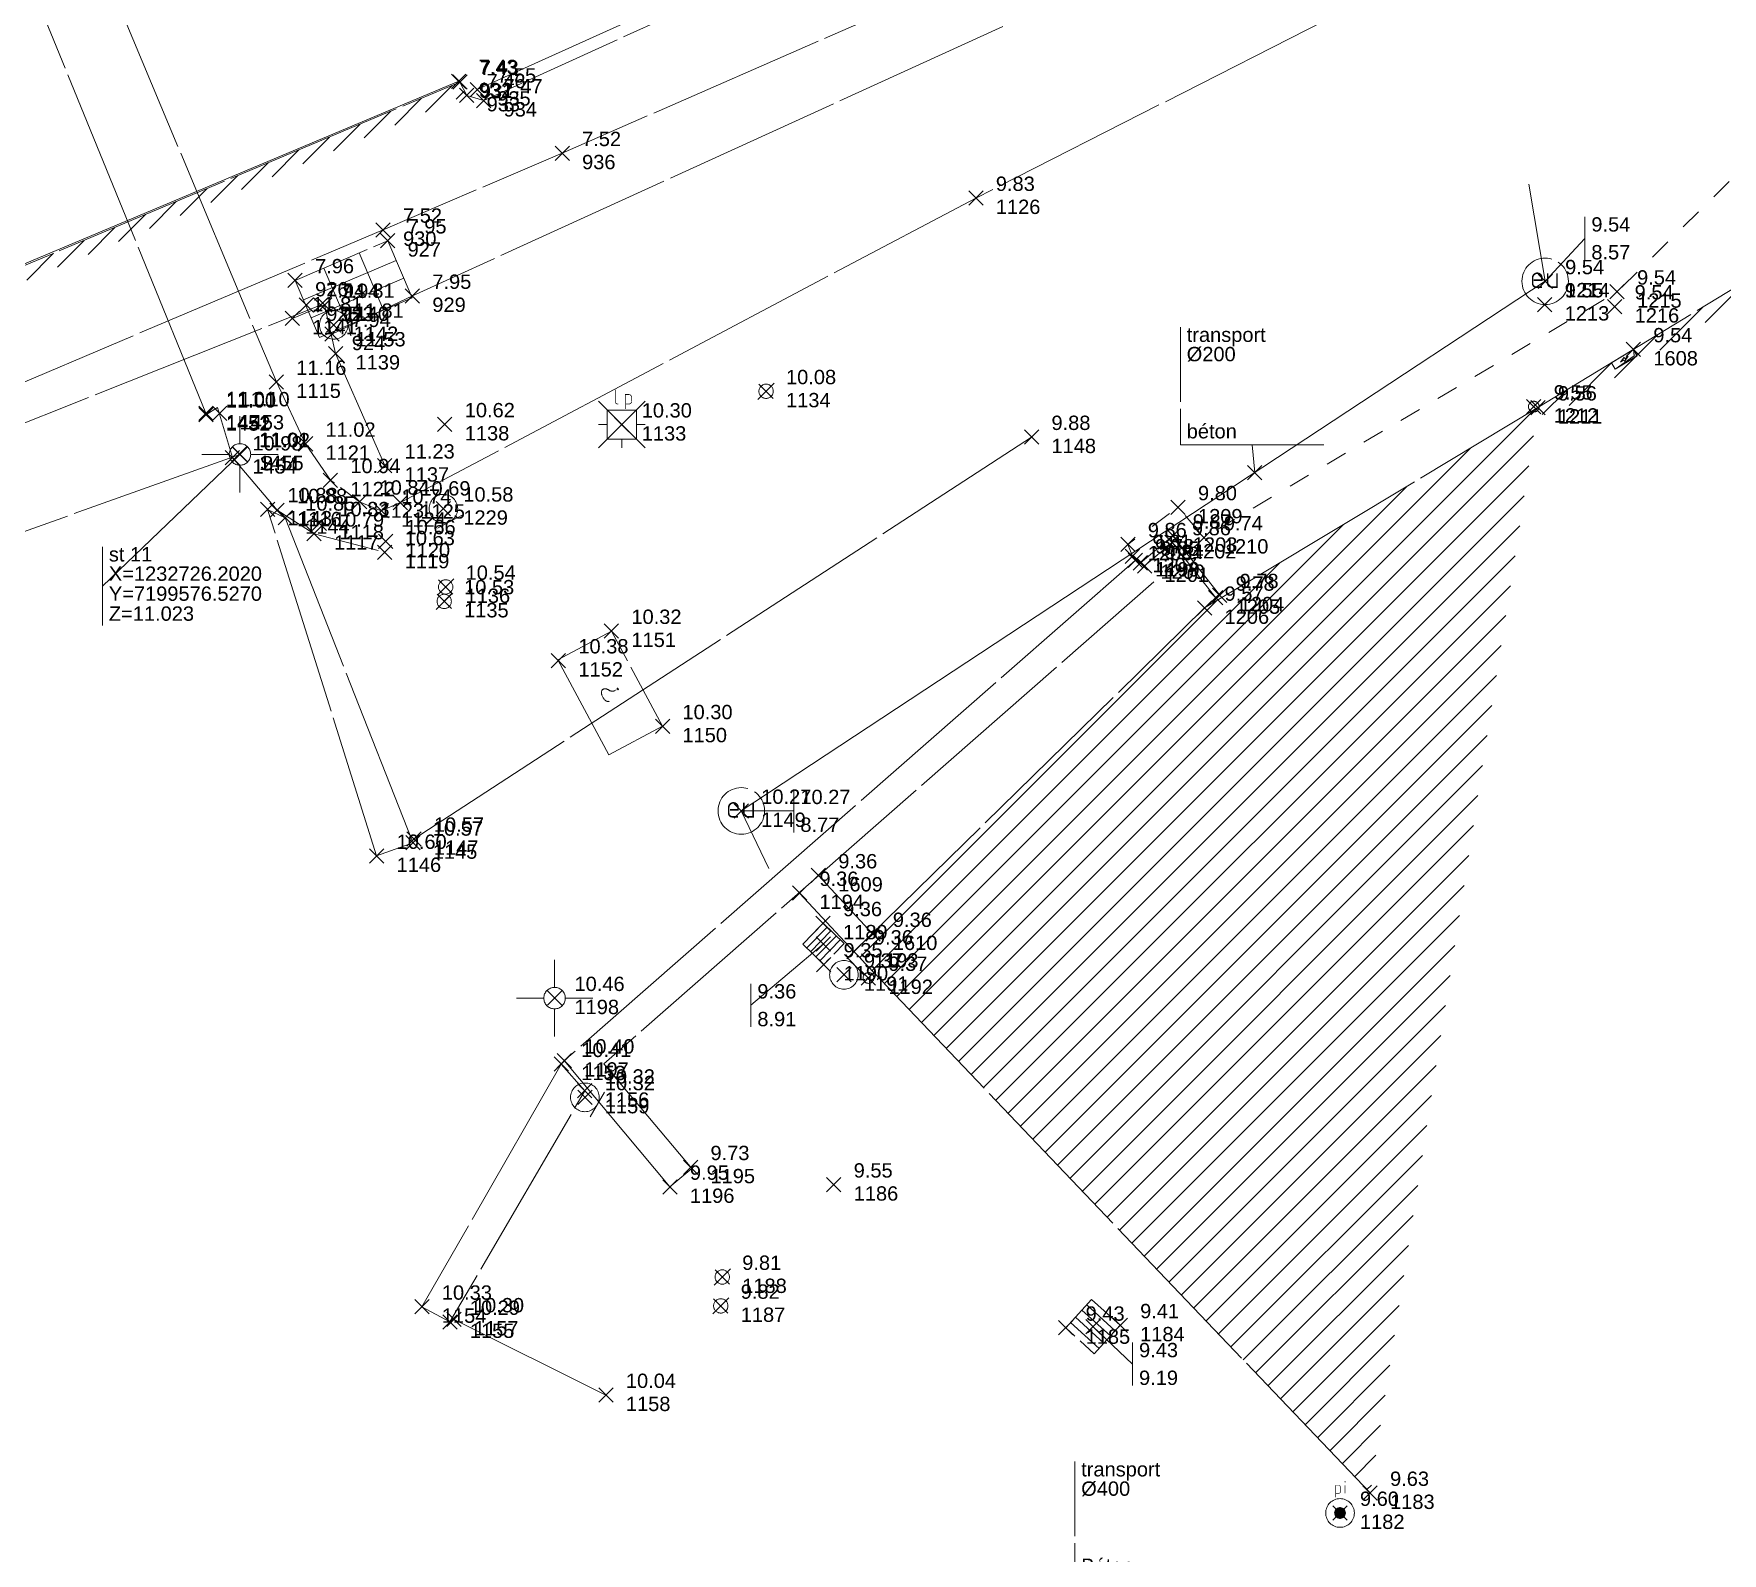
# Model space of a CAD drawing. Header units: metres. Extents: x 1232176 to 1232775, y 7198915 to 7199601.
# Drawn here: x 1232723.33 to 1232746.88, y 7199561.2 to 7199582.4 of the extents above; entities that cross this region are included whole.
import ezdxf
from ezdxf.enums import TextEntityAlignment as Align

# ---------------------------------------------------------------- set-up
doc = ezdxf.new("R2010")
doc.units = ezdxf.units.M
doc.header["$PDMODE"] = 3
doc.header["$PDSIZE"] = 0.1
for name, pattern in [('LL_0822', [2.5, 2.5, 0]), ('LL_0826', [2.5, 2.5, 0]), ('LL_0829', [0.6, 0.3, -0.3]), ('ML_2577', [2.5, 2.5, 0]), ('RL_1105', [2.5, 2.5, 0]), ('SL_1144', [2.5, 2.5, 0]), ('SL_1146', [2.5, 2.5, 0]), ('Socle_Continu', [2.5, 2.5, 0]), ('YL_2901', [2.5, 2.5, 0])]:
    doc.linetypes.add(name, pattern=pattern)
for name, color, linetype, lineweight in [('BATIH_SCS', 201, 'Socle_Continu', 13), ('CLOTH_SCS', 212, 'Socle_Continu', 13), ('CLOTU_SCS', 212, 'Socle_Continu', 13), ('EAUPO_SCS', 140, 'Socle_Continu', 13), ('ECPUB_SCS', 30, 'Socle_Continu', 13), ('ELECT_SCS', 1, 'Socle_Continu', 13), ('INDET_SCS', 7, 'Socle_Continu', 13), ('MARQU_PSS', 7, 'Socle_Continu', 13), ('MOBUR_SCS', 251, 'Socle_Continu', 13), ('SIGNV_SCS', 20, 'Socle_Continu', 13), ('SIGTA_SCI', 7, 'Socle_Continu', 13), ('SIGTM_PSI', 1, 'Socle_Continu', 13), ('SIGTM_SCI', 1, 'Socle_Continu', 13), ('SIGTO_PSI', 255, 'Socle_Continu', 13), ('SIGTO_SCI', 255, 'Socle_Continu', 13), ('VOIRI_SCS', 7, 'Socle_Continu', 13)]:
    doc.layers.add(name, color=color, linetype=linetype, lineweight=lineweight)
for name, color, linetype, lineweight, true_color in [('BATIM_SCS', 7, 'Socle_Continu', 13, 0xdf7fff), ('EAUPL_PSI', 5, 'Socle_Continu', 13, 0x0000ff), ('EAUPL_PSS', 5, 'Socle_Continu', 13, 0x0000ff), ('EAUPL_SCI', 5, 'Socle_Continu', 13, 0x0000ff), ('EAUPL_SCS', 5, 'Socle_Continu', 13, 0x0000ff), ('EAUUS_PSI', 7, 'Socle_Continu', 13, 0x7f3f00), ('EAUUS_SCI', 7, 'Socle_Continu', 13, 0x7f3f00), ('EAUUS_SCS', 7, 'Socle_Continu', 13, 0x7f3f00), ('EAUUS_SCT', 7, 'Socle_Continu', 13, 0x7f3f00), ('SIGTR_PSS', 7, 'Socle_Continu', 13, 0x9966cc), ('SIGTS_PSS', 7, 'Socle_Continu', 13, 0x9966cc)]:
    doc.layers.add(name, color=color, linetype=linetype, lineweight=lineweight, true_color=true_color)
doc.styles.add('Reseaux', font='arial.ttf')
doc.styles.get("Standard").update_dxf_attribs({"font": 'arial.ttf'})
doc.styles.add('Style_1', font='WINGDNG2.TTF')
doc.linetypes.add('CL_0181', pattern='A,3,-0.15,0.4,-0.381,["eu",Standard,S=0.254,R=0,X=-0.2,Y=-0.1],-0.381,0.4,-0.15', length=4.862)
doc.linetypes.add('NL_0902', pattern='A,0,["U",Style_1,S=0.127,R=0,X=-0.105,Y=-0.085],1', length=1)
pattern_1 = [(45, (0, 0), (-0.1237436867076, 0.1237436867076), [])]

# ---------------------------------------------------------------- blocks, each defined once
blk = doc.blocks.new('YP_1521')
at = {"layer": 'SIGTO_SCI', "color": 7, "linetype": 'Socle_Continu'}
blk.add_point((0, 0), dxfattribs=at)
at = {"layer": 'SIGTA_SCI', "linetype": 'Socle_Continu'}
blk.add_attdef('ALT', (0.278, 0.099), '', height=0.2, dxfattribs=at)
at = {"layer": 'SIGTA_SCI', "linetype": 'Socle_Continu', "flags": 9}
blk.add_attdef('CALQUE_ALT', (1.69, -1.18), '', height=0.2, dxfattribs=at)
at = {"layer": 'SIGTM_SCI', "linetype": 'Socle_Continu'}
blk.add_attdef('MAT', (0.278, -0.223), '', height=0.2, dxfattribs=at)
at = {"layer": 'SIGTM_SCI', "linetype": 'Socle_Continu', "flags": 9}
blk.add_attdef('CALQUE_MAT', (1.69, -1.501), '', height=0.2, dxfattribs=at)
at = {"layer": 'SIGTO_SCI', "linetype": 'Socle_Continu', "flags": 9}
for tag, p in [('ID', (1.69, 0.105)), ('NATURE', (1.69, -0.216)), ('FAMILLE', (1.69, -0.538)), ('CALQUE', (1.69, -0.859)), ('PCRS', (1.69, -1.823))]:
    blk.add_attdef(tag, p, '', height=0.2, dxfattribs=at)
blk = doc.blocks.new('*U55')
at = {"layer": 'SIGTO_PSI', "linetype": 'Socle_Continu'}
blk.add_line((-1.917, -1.838), (0, 0), dxfattribs=at)
at = {"layer": 'SIGTO_PSI', "linetype": 'Socle_Continu', "flags": 128}
blk.add_lwpolyline([(-1.917, -2.388), (-1.917, -1.288)], dxfattribs=at)
at = {"layer": 'SIGTO_PSI', "color": 7, "linetype": 'Socle_Continu'}
blk.add_point((0, 0), dxfattribs=at)
at = {"layer": 'SIGTM_PSI', "linetype": 'Socle_Continu', "flags": 9}
blk.add_attdef('CALQUE_MAT', (1.598, -0.695), '', height=0.2, dxfattribs=at)
at = {"layer": 'SIGTM_PSI', "color": 1, "linetype": 'Socle_Continu'}
blk.add_attdef('MAT', (-1.829, -1.493), '', height=0.2, dxfattribs=at)
at = {"layer": 'SIGTO_PSI', "linetype": 'Socle_Continu', "flags": 9}
for tag, p in [('ID', (1.598, 0.59)), ('NATURE', (1.598, 0.269)), ('FAMILLE', (1.598, -0.052)), ('CALQUE', (1.598, -0.374)), ('PCRS', (1.598, -1.016))]:
    blk.add_attdef(tag, p, '', height=0.2, dxfattribs=at)
at = {"layer": 'SIGTO_PSI', "linetype": 'Socle_Continu'}
for tag, p in [('X=', (-1.829, -1.763)), ('Y=', (-1.829, -2.042)), ('Z=', (-1.829, -2.32))]:
    blk.add_attdef(tag, p, '', height=0.2, dxfattribs=at)
blk = doc.blocks.new('GP_0481')
at = {"layer": 'ECPUB_SCS', "linetype": 'Socle_Continu'}
for p, q in [((-0.325, 0.325), (0, 0)), ((0, 0), (0.325, 0.325)), ((0, 0), (-0.325, -0.325)), ((-0.203, 0), (-0.325, 0)), ((0.203, 0.203), (-0.203, 0.203)), ((-0.203, 0.203), (-0.203, -0.203)), ((0.325, -0.325), (0, 0)), ((0.203, 0.203), (0.203, -0.203)), ((0.203, 0), (0.325, 0)), ((-0.203, -0.203), (0.203, -0.203)), ((0, -0.203), (0, -0.325))]:
    blk.add_line(p, q, dxfattribs=at)
at = {"layer": 'ECPUB_SCS', "linetype": 'Socle_Continu', "const_width": 0.01, "flags": 128}
for points in [[(-0.092, 0.487), (-0.092, 0.321, 0.378783), (-0.059, 0.287), (-0.048, 0.287)], [(0.048, 0.22), (0.048, 0.42), (0.098, 0.42, -0.410802), (0.137, 0.381), (0.137, 0.323, -0.396178), (0.098, 0.287), (0.059, 0.287)]]:
    blk.add_lwpolyline(points, format="xyb", dxfattribs=at)
at = {"layer": 'ECPUB_SCS', "linetype": 'Socle_Continu', "flags": 9}
for tag, p in [('ID', (0.722, 0.587)), ('NATURE', (0.722, 0.266)), ('FAMILLE', (0.722, -0.055)), ('CALQUE', (0.722, -0.377)), ('PCRS', (0.722, -0.698))]:
    blk.add_attdef(tag, p, '', height=0.2, dxfattribs=at)
blk = doc.blocks.new('AP_0001')
at = {"layer": 'EAUPO_SCS', "linetype": 'Socle_Continu'}
blk.add_line((0.113, 0.113), (-0.113, -0.113), dxfattribs=at)
blk.add_circle((0, 0), 0.1, dxfattribs=at)
at = {"layer": 'EAUPO_SCS', "linetype": 'Socle_Continu', "flags": 9}
for tag, p in [('ID', (0.809, 0.507)), ('NATURE', (0.809, 0.186)), ('FAMILLE', (0.809, -0.135)), ('CALQUE', (0.809, -0.456)), ('PCRS', (0.809, -0.778))]:
    blk.add_attdef(tag, p, '', height=0.2, dxfattribs=at)
blk = doc.blocks.new('HP_0569')
at = {"layer": 'SIGNV_SCS', "linetype": 'Socle_Continu'}
blk.add_line((-0.2, -0.2), (0.2, -0.2), dxfattribs=at)
blk.add_circle((0, 0), 0.2, dxfattribs=at)
at = {"layer": 'SIGNV_SCS', "linetype": 'Socle_Continu', "flags": 9}
for tag, p in [('ID', (0.713, 0.595)), ('NATURE', (0.713, 0.273)), ('FAMILLE', (0.713, -0.048)), ('CALQUE', (0.713, -0.369)), ('PCRS', (0.713, -0.69))]:
    blk.add_attdef(tag, p, '', height=0.2, dxfattribs=at)
blk = doc.blocks.new('KP_0764')
at = {"layer": 'INDET_SCS', "linetype": 'Socle_Continu', "flags": 128}
blk.add_lwpolyline([(0, 1), (1, 1), (1, 0), (0, 0)], close=True, dxfattribs=at)
blk.add_lwpolyline([(0.437, 0.578, -1), (0.562, 0.578, -0.209077), (0.53, 0.497, 0.201083), (0.5, 0.426), (0.5, 0.391)], format="xyb", dxfattribs=at)
at = {"layer": 'INDET_SCS', "linetype": 'Socle_Continu'}
blk.add_lwpolyline([(0.494, 0.365, 0.098491), (0.493, 0.362, 0.098491), (0.492, 0.359, 0.098491), (0.493, 0.356, 0.098491), (0.494, 0.354, 0.098491), (0.497, 0.352, 0.098491), (0.5, 0.352, 0.098491), (0.503, 0.352, 0.098491), (0.506, 0.354, 0.098491), (0.507, 0.356, 0.098491), (0.508, 0.359, 0.098491), (0.507, 0.362, 0.098491), (0.506, 0.365, 0.098491), (0.503, 0.367, 0.098491), (0.5, 0.367, 0.098491), (0.497, 0.367, 0.098491)], format="xyb", close=True, dxfattribs=at)
blk.add_lwpolyline([(0.494, 0.365, 0.098491), (0.493, 0.362, 0.098491), (0.492, 0.359, 0.098491), (0.493, 0.356, 0.098491), (0.494, 0.354, 0.098491), (0.497, 0.352, 0.098491), (0.5, 0.352, 0.098491), (0.503, 0.352, 0.098491), (0.506, 0.354, 0.098491), (0.507, 0.356, 0.098491), (0.508, 0.359, 0.098491), (0.507, 0.362, 0.098491), (0.506, 0.365, 0.098491), (0.503, 0.367, 0.098491), (0.5, 0.367, 0.098491), (0.497, 0.367, 0.098491)], format="xyb", close=True, dxfattribs=at)
at = {"layer": 'INDET_SCS', "linetype": 'Socle_Continu', "flags": 9}
for tag, p in [('ID', (1.453, 0.86)), ('NATURE', (1.453, 0.539)), ('FAMILLE', (1.453, 0.218)), ('CALQUE', (1.453, -0.103)), ('PCRS', (1.453, -0.425))]:
    blk.add_attdef(tag, p, '', height=0.2, dxfattribs=at)
blk = doc.blocks.new('CP_0161')
at = {"layer": 'EAUUS_SCS', "linetype": 'Socle_Continu', "const_width": 0.0333, "flags": 128}
for points in [[(-0.071, -0.125), (-0.195, -0.125, -0.405328), (-0.27, -0.05), (-0.27, 0.075, -0.999132), (-0.071, 0.075), (-0.071, 0.025), (-0.245, 0.025)], [(0.054, 0.175), (0.054, -0.038, 0.410802), (0.141, -0.125), (0.253, -0.125), (0.253, 0.175)]]:
    blk.add_lwpolyline(points, format="xyb", dxfattribs=at)
at = {"layer": 'EAUUS_SCS', "linetype": 'Socle_Continu'}
blk.add_circle((0, 0), 0.5, dxfattribs=at)
at = {"layer": 'EAUUS_SCS', "linetype": 'Socle_Continu', "flags": 9}
for tag, p in [('ID', (0.989, 0.577)), ('NATURE', (0.989, 0.255)), ('FAMILLE', (0.989, -0.066)), ('CALQUE', (0.989, -0.387)), ('PCRS', (0.989, -0.709)), ('TYPE', (0.989, -1.03))]:
    blk.add_attdef(tag, p, '', height=0.2, dxfattribs=at)
blk = doc.blocks.new('AP_0005')
at = {"layer": 'EAUPO_SCS', "linetype": 'Socle_Continu'}
h = blk.add_hatch(color=256, dxfattribs=at)
h.dxf.hatch_style = 1
h.paths.add_polyline_path([(-0.075, 0, 1), (0.075, 0, 1)])
at = {"layer": 'EAUPO_SCS', "linetype": 'Socle_Continu', "const_width": 0.00829, "flags": 128}
for points in [[(-0.064, 0.218), (-0.064, 0.384), (-0.022, 0.384, -0.410802), (0.01, 0.352), (0.01, 0.304, -0.396178), (-0.022, 0.274), (-0.055, 0.274)], [(0.073, 0.432, 1.017983), (0.066, 0.437, 0.985387), (0.073, 0.432)]]:
    blk.add_lwpolyline(points, format="xyb", dxfattribs=at)
blk.add_lwpolyline([(0.07, 0.273), (0.07, 0.384)], dxfattribs=at)
at = {"layer": 'EAUPO_SCS', "linetype": 'Socle_Continu'}
for radius in [0.2, 0.075]:
    blk.add_circle((0, 0), radius, dxfattribs=at)
at = {"layer": 'EAUPO_SCS', "linetype": 'Socle_Continu', "flags": 9}
for tag, p in [('ID', (0.794, 0.545)), ('NATURE', (0.794, 0.224)), ('FAMILLE', (0.794, -0.098)), ('CALQUE', (0.794, -0.419)), ('PCRS', (0.794, -0.74)), ('NUM', (0.794, -1.061))]:
    blk.add_attdef(tag, p, '', height=0.2, dxfattribs=at)
blk = doc.blocks.new('BP_0088')
at = {"layer": 'EAUPL_SCS', "linetype": 'Socle_Continu'}
for p, q in [((1.001, 0.814), (-0.001, 0.814)), ((0, 0.626), (1.001, 0.627)), ((1.001, 0.376), (0, 0.375)), ((0, 0.188), (1.001, 0.188))]:
    blk.add_line(p, q, dxfattribs=at)
at = {"layer": 'EAUPL_SCS', "linetype": 'Socle_Continu', "flags": 128}
blk.add_lwpolyline([(1.001, 0.001), (0, 0), (-0.001, 1.001), (1, 1.002)], close=True, dxfattribs=at)
at = {"layer": 'EAUPL_SCS', "linetype": 'Socle_Continu', "flags": 9}
for tag, p in [('ID', (1.268, 0.92)), ('NATURE', (1.268, 0.599)), ('FAMILLE', (1.268, 0.278)), ('CALQUE', (1.268, -0.044)), ('PCRS', (1.268, -0.365))]:
    blk.add_attdef(tag, p, '', height=0.2, dxfattribs=at)
blk = doc.blocks.new('LP_0841')
at = {"layer": 'VOIRI_SCS', "linetype": 'Socle_Continu', "flags": 128}
blk.add_lwpolyline([(0, 0), (0, 0.5), (1, 0)], dxfattribs=at)
at = {"layer": 'VOIRI_SCS', "linetype": 'Socle_Continu', "flags": 9}
for tag, p in [('ID', (1.428, 0.548)), ('NATURE', (1.428, 0.227)), ('FAMILLE', (1.428, -0.095)), ('CALQUE', (1.428, -0.416)), ('PCRS', (1.428, -0.737))]:
    blk.add_attdef(tag, p, '', height=0.2, dxfattribs=at)
blk = doc.blocks.new('YP_2903')
at = {"layer": 'SIGTR_PSS', "color": 1, "linetype": 'Socle_Continu'}
blk.add_line((0, 0.15), (0, 0.533), dxfattribs=at)
at = {"layer": 'SIGTR_PSS', "color": 5, "linetype": 'Socle_Continu'}
blk.add_line((-0.15, 0), (-0.533, 0), dxfattribs=at)
at = {"layer": 'SIGTR_PSS', "color": 3, "linetype": 'Socle_Continu'}
blk.add_line((0.15, 0), (0.533, 0), dxfattribs=at)
at = {"layer": 'SIGTR_PSS', "color": 2, "linetype": 'Socle_Continu'}
blk.add_line((0, -0.15), (0, -0.533), dxfattribs=at)
at = {"layer": 'SIGTR_PSS', "color": 4, "linetype": 'Socle_Continu'}
blk.add_circle((0, 0), 0.15, dxfattribs=at)
at = {"layer": 'SIGTR_PSS', "linetype": 'Socle_Continu', "flags": 9}
for tag, p in [('ID', (1.343, 0.305)), ('NATURE', (1.343, -0.016)), ('FAMILLE', (1.343, -0.337)), ('CALQUE', (1.343, -0.659)), ('PCRS', (1.343, -0.98))]:
    blk.add_attdef(tag, p, '', height=0.2, dxfattribs=at)
blk = doc.blocks.new('YP_2908')
at = {"layer": 'SIGTR_PSS', "linetype": 'Socle_Continu'}
for p, q in [((0, 0.15), (0, 0.533)), ((-0.15, 0), (-0.533, 0)), ((0.15, 0), (0.533, 0)), ((0.533, 0), (0.15, 0)), ((0, -0.15), (0, -0.533))]:
    blk.add_line(p, q, dxfattribs=at)
blk.add_circle((0, 0), 0.15, dxfattribs=at)
at = {"layer": 'SIGTR_PSS', "linetype": 'Socle_Continu', "flags": 9}
for tag, p in [('ID', (0.884, 0.274)), ('NATURE', (0.884, -0.047)), ('FAMILLE', (0.884, -0.368)), ('CALQUE', (0.884, -0.689)), ('PCRS', (0.884, -1.011))]:
    blk.add_attdef(tag, p, '', height=0.2, dxfattribs=at)
blk = doc.blocks.new('BP_2058')
at = {"layer": 'EAUPL_PSS', "linetype": 'Socle_Continu'}
blk.add_circle((0, 0), 0.075, dxfattribs=at)
at = {"layer": 'EAUPL_PSS', "linetype": 'Socle_Continu', "flags": 9}
for tag, p in [('ID', (0.501, -0.1)), ('NATURE', (0.501, -0.421)), ('FAMILLE', (0.501, -0.742)), ('CALQUE', (0.501, -1.064)), ('PCRS', (0.501, -1.385))]:
    blk.add_attdef(tag, p, '', height=0.2, dxfattribs=at)
blk = doc.blocks.new('FP_0406')
at = {"layer": 'ELECT_SCS', "linetype": 'Socle_Continu'}
blk.add_hatch(color=256, dxfattribs=at).paths.add_polyline_path([(0, 0), (0, 0.286), (1, 0.286), (0.1, 0.229)])
at = {"layer": 'ELECT_SCS', "linetype": 'Socle_Continu', "flags": 128}
blk.add_lwpolyline([(0, 0.286), (0, 0), (1, 0), (1, 0.286)], close=True, dxfattribs=at)
at = {"layer": 'ELECT_SCS', "linetype": 'Socle_Continu'}
blk.add_lwpolyline([(0, 0), (0, 0.286), (1, 0.286), (0.1, 0.229)], close=True, dxfattribs=at)
at = {"layer": 'ELECT_SCS', "linetype": 'Socle_Continu', "flags": 128}
blk.add_lwpolyline([(0.689, 0.161), (0.466, 0.074), (0.473, 0.136), (0.314, 0.12), (0.54, 0.215), (0.526, 0.147), (0.689, 0.161)], dxfattribs=at)
at = {"layer": 'ELECT_SCS', "linetype": 'Socle_Continu', "flags": 9}
for tag, p in [('ID', (1.244, 0.678)), ('NATURE', (1.244, 0.357)), ('FAMILLE', (1.244, 0.035)), ('CALQUE', (1.244, -0.286)), ('PCRS', (1.244, -0.607))]:
    blk.add_attdef(tag, p, '', height=0.2, dxfattribs=at)
blk = doc.blocks.new('RP_1129')
at = {"layer": 'BATIM_SCS', "linetype": 'Socle_Continu'}
for p, q in [((0.321, 0.645), (0.322, 0)), ((0.723, 0.001), (0.722, 0.645)), ((1.044, 0.424), (0, 0.423)), ((0, 0.222), (1.044, 0.222))]:
    blk.add_line(p, q, dxfattribs=at)
at = {"layer": 'BATIM_SCS', "linetype": 'Socle_Continu', "flags": 128}
blk.add_lwpolyline([(-0.001, 0.644), (1.044, 0.645), (1.044, 0.001), (0, 0)], close=True, dxfattribs=at)
at = {"layer": 'BATIM_SCS', "linetype": 'Socle_Continu', "flags": 9}
for tag, p in [('ID', (1.289, 0.914)), ('NATURE', (1.289, 0.593)), ('FAMILLE', (1.289, 0.271)), ('CALQUE', (1.289, -0.05)), ('PCRS', (1.289, -0.371))]:
    blk.add_attdef(tag, p, '', height=0.2, dxfattribs=at)
blk = doc.blocks.new('*U94')
at = {"layer": 'EAUPL_SCI', "linetype": 'Socle_Continu'}
blk.add_line((-1.451, 0.281), (0, 0), dxfattribs=at)
at = {"layer": 'EAUPL_SCI', "linetype": 'Socle_Continu', "flags": 128}
blk.add_lwpolyline([(-0.451, 0.281), (-2.451, 0.281), (-2.451, 1.92)], dxfattribs=at)
at = {"layer": 'EAUPL_SCI', "linetype": 'Socle_Continu'}
blk.add_point((0, 0), dxfattribs=at)
for tag, p in [('TYPE', (-2.362, 1.714)), ('DIAM', (-2.362, 1.444)), ('NBR', (-2.362, 1.166)), ('LARG', (-2.362, 0.9)), ('HAUT', (-2.362, 0.634)), ('MATER', (-2.362, 0.368))]:
    blk.add_attdef(tag, p, '', height=0.2, dxfattribs=at)
at = {"layer": 'EAUPL_SCI', "linetype": 'Socle_Continu', "flags": 9}
for tag, p in [('ID', (2.47, 1.418)), ('NATURE', (2.47, 1.097)), ('FAMILLE', (2.47, 0.776)), ('CALQUE', (2.47, 0.454))]:
    blk.add_attdef(tag, p, '', height=0.2, dxfattribs=at)
blk = doc.blocks.new('*U97')
at = {"layer": 'EAUPL_PSI', "linetype": 'Socle_Continu'}
blk.add_line((0.553, -0.522), (0, 0), dxfattribs=at)
at = {"layer": 'EAUPL_PSI', "linetype": 'Socle_Continu', "flags": 128}
blk.add_lwpolyline([(0.553, -0.822), (0.553, -0.222)], dxfattribs=at)
at = {"layer": 'EAUPL_PSI', "linetype": 'Socle_Continu'}
blk.add_point((0, 0), dxfattribs=at)
at = {"layer": 'EAUPL_PSI', "linetype": 'Socle_Continu', "style": 'Reseaux', "flags": 9}
for tag, p in [('ID', (2.428, 0.07)), ('NATURE', (2.428, -0.251))]:
    blk.add_attdef(tag, p, '', height=0.2, dxfattribs=at)
at = {"layer": 'EAUPL_PSI', "linetype": 'Socle_Continu'}
for tag, p in [('TAMPON', (0.643, -0.327)), ('RADIER', (0.643, -0.714))]:
    blk.add_attdef(tag, text='', height=0.2, dxfattribs=at).set_placement(p, align=Align.MIDDLE_LEFT)
at = {"layer": 'EAUPL_PSI', "linetype": 'Socle_Continu', "flags": 9}
for tag, p in [('FAMILLE', (2.428, -0.573)), ('CALQUE', (2.248, -1.416))]:
    blk.add_attdef(tag, p, '', height=0.2, dxfattribs=at)
blk = doc.blocks.new('*U98')
at = {"layer": 'EAUPL_PSI', "linetype": 'Socle_Continu'}
blk.add_line((-1.013, -0.856), (0, 0), dxfattribs=at)
at = {"layer": 'EAUPL_PSI', "linetype": 'Socle_Continu', "flags": 128}
blk.add_lwpolyline([(-1.013, -1.156), (-1.013, -0.556)], dxfattribs=at)
at = {"layer": 'EAUPL_PSI', "linetype": 'Socle_Continu'}
blk.add_point((0, 0), dxfattribs=at)
at = {"layer": 'EAUPL_PSI', "linetype": 'Socle_Continu', "style": 'Reseaux', "flags": 9}
for tag, p in [('ID', (2.428, 0.07)), ('NATURE', (2.428, -0.251))]:
    blk.add_attdef(tag, p, '', height=0.2, dxfattribs=at)
at = {"layer": 'EAUPL_PSI', "linetype": 'Socle_Continu', "flags": 9}
for tag, p in [('FAMILLE', (2.428, -0.573)), ('CALQUE', (0.682, -1.75))]:
    blk.add_attdef(tag, p, '', height=0.2, dxfattribs=at)
at = {"layer": 'EAUPL_PSI', "linetype": 'Socle_Continu'}
for tag, p in [('TAMPON', (-0.922, -0.661)), ('RADIER', (-0.922, -1.048))]:
    blk.add_attdef(tag, text='', height=0.2, dxfattribs=at).set_placement(p, align=Align.MIDDLE_LEFT)
blk = doc.blocks.new('*U99')
at = {"layer": 'EAUUS_SCI', "linetype": 'Socle_Continu'}
blk.add_line((-0.038, 0.39), (0, 0), dxfattribs=at)
at = {"layer": 'EAUUS_SCI', "linetype": 'Socle_Continu', "flags": 128}
blk.add_lwpolyline([(0.962, 0.39), (-1.038, 0.39), (-1.038, 2.029)], dxfattribs=at)
at = {"layer": 'EAUUS_SCI', "linetype": 'Socle_Continu'}
blk.add_point((0, 0), dxfattribs=at)
for tag, p in [('TYPE', (-0.949, 1.824)), ('DIAM', (-0.949, 1.554)), ('NBR', (-0.949, 1.275)), ('LARG', (-0.949, 1.009)), ('HAUT', (-0.949, 0.744)), ('MATER', (-0.949, 0.478))]:
    blk.add_attdef(tag, p, '', height=0.2, dxfattribs=at)
at = {"layer": 'EAUUS_SCI', "linetype": 'Socle_Continu', "flags": 9}
for tag, p in [('ID', (2.47, 1.418)), ('NATURE', (2.47, 1.097)), ('FAMILLE', (2.47, 0.776)), ('CALQUE', (2.47, 0.454))]:
    blk.add_attdef(tag, p, '', height=0.2, dxfattribs=at)
blk = doc.blocks.new('*U70')
at = {"layer": 'EAUUS_PSI', "linetype": 'Socle_Continu'}
blk.add_line((0.733, 0), (0, 0), dxfattribs=at)
at = {"layer": 'EAUUS_PSI', "linetype": 'Socle_Continu', "flags": 128}
blk.add_lwpolyline([(0.733, -0.3), (0.733, 0.3)], dxfattribs=at)
at = {"layer": 'EAUUS_PSI', "linetype": 'Socle_Continu'}
blk.add_point((0, 0), dxfattribs=at)
at = {"layer": 'EAUUS_PSI', "linetype": 'Socle_Continu', "style": 'Reseaux', "flags": 9}
for tag, p in [('ID', (2.525, 0.541)), ('NATURE', (2.525, 0.22))]:
    blk.add_attdef(tag, p, '', height=0.2, dxfattribs=at)
at = {"layer": 'EAUUS_PSI', "linetype": 'Socle_Continu'}
for tag, p in [('TAMPON', (0.824, 0.196)), ('RADIER', (0.824, -0.192))]:
    blk.add_attdef(tag, text='', height=0.2, dxfattribs=at).set_placement(p, align=Align.MIDDLE_LEFT)
at = {"layer": 'EAUUS_PSI', "linetype": 'Socle_Continu', "flags": 9}
for tag, p in [('FAMILLE', (2.525, -0.101)), ('CALQUE', (2.525, -0.423))]:
    blk.add_attdef(tag, p, '', height=0.2, dxfattribs=at)
blk = doc.blocks.new('*U100')
at = {"layer": 'EAUUS_PSI', "linetype": 'Socle_Continu'}
blk.add_line((0.554, 0.598), (0, 0), dxfattribs=at)
at = {"layer": 'EAUUS_PSI', "linetype": 'Socle_Continu', "flags": 128}
blk.add_lwpolyline([(0.554, 0.298), (0.554, 0.898)], dxfattribs=at)
at = {"layer": 'EAUUS_PSI', "linetype": 'Socle_Continu'}
blk.add_point((0, 0), dxfattribs=at)
for tag, p in [('TAMPON', (0.644, 0.794)), ('RADIER', (0.644, 0.406))]:
    blk.add_attdef(tag, text='', height=0.2, dxfattribs=at).set_placement(p, align=Align.MIDDLE_LEFT)
at = {"layer": 'EAUUS_PSI', "linetype": 'Socle_Continu', "style": 'Reseaux', "flags": 9}
for tag, p in [('ID', (2.525, 0.541)), ('NATURE', (2.525, 0.22))]:
    blk.add_attdef(tag, p, '', height=0.2, dxfattribs=at)
at = {"layer": 'EAUUS_PSI', "linetype": 'Socle_Continu', "flags": 9}
for tag, p in [('CALQUE', (2.346, 0.176)), ('FAMILLE', (2.525, -0.101))]:
    blk.add_attdef(tag, p, '', height=0.2, dxfattribs=at)

msp = doc.modelspace()

# ---------------------------------------------------------------- hatches: boundary and pattern name
at = {"layer": 'BATIH_SCS', "linetype": 'Socle_Continu'}
h = msp.add_hatch(dxfattribs=at)
h.set_pattern_fill('RL_1107', color=256, pattern_type=2)
h.set_pattern_definition([(45, (0, 0), (-0.176776695297, 0.176776695297), [])])
h.paths.add_polyline_path([(1232744.31, 7199577.18), (1232739.66, 7199574.387), (1232734.768, 7199569.592), (1232741.969, 7199562.04)])
at = {"layer": 'CLOTH_SCS', "linetype": 'Socle_Continu'}
h = msp.add_hatch(dxfattribs=at)
h.set_pattern_fill('SL_1144', color=256, pattern_type=2)
h.set_pattern_definition(pattern_1)
h.paths.add_polyline_path([(1232767.874, 7199591.57), (1232773.731, 7199595.452), (1232773.621, 7199595.619), (1232767.766, 7199591.738), (1232758.519, 7199585.972), (1232752.393, 7199582.107), (1232744.31, 7199577.18), (1232744.414, 7199577.01), (1232752.498, 7199581.937), (1232758.626, 7199585.803)])
h.paths.add_polyline_path([(1232758.677, 7199586.005), (1232758.633, 7199585.975), (1232758.682, 7199586.035), (1232758.69, 7199586.016), (1232758.733, 7199586.045), (1232758.683, 7199585.983)], flags=16)
h.paths.add_polyline_path([(1232758.803, 7199586.129), (1232758.847, 7199586.048), (1232758.564, 7199585.891), (1232758.81, 7199586.048)], flags=16)
h = msp.add_hatch(dxfattribs=at)
h.set_pattern_fill('SL_1145', color=256, pattern_type=2)
h.set_pattern_definition(pattern_1)
h.paths.add_polyline_path([(1232718.249, 7199576.969), (1232718.173, 7199577.154), (1232714.015, 7199575.528), (1232714.087, 7199575.342)])
h.paths.add_polyline_path([(1232718.733, 7199577.158), (1232718.658, 7199577.344), (1232718.173, 7199577.154), (1232718.249, 7199576.969)])
h.paths.add_polyline_path([(1232719.68, 7199577.528), (1232719.606, 7199577.714), (1232718.658, 7199577.344), (1232718.733, 7199577.158)])
h.paths.add_polyline_path([(1232724.715, 7199579.585), (1232724.64, 7199579.77), (1232721.737, 7199578.548), (1232719.606, 7199577.714), (1232719.68, 7199577.528), (1232721.813, 7199578.362)])
h.paths.add_polyline_path([(1232725.683, 7199579.993), (1232725.606, 7199580.177), (1232724.64, 7199579.77), (1232724.715, 7199579.585)])
h.paths.add_polyline_path([(1232729.348, 7199581.537), (1232729.27, 7199581.721), (1232725.606, 7199580.177), (1232725.683, 7199579.993)])

# ---------------------------------------------------------------- linework, layer by layer
at = {"layer": 'BATIM_SCS', "linetype": 'RL_1105', "flags": 128}
msp.add_lwpolyline([(1232741.969, 7199562.04), (1232734.768, 7199569.592), (1232739.66, 7199574.387), (1232744.31, 7199577.18)], dxfattribs=at)
at = {"layer": 'CLOTU_SCS', "linetype": 'SL_1146', "flags": 128}
for points in [[(1232729.27, 7199581.721), (1232729.365, 7199581.536), (1232729.602, 7199581.464), (1232738.411, 7199585.461), (1232738.411, 7199585.461), (1232749.285, 7199590.411), (1232754.702, 7199592.892), (1232754.702, 7199592.892), (1232762.37, 7199596.393), (1232763.834, 7199597.057), (1232770.25, 7199599.982)], [(1232724.371, 7199583.127), (1232726.71, 7199577.538), (1232727.117, 7199576.675), (1232727.464, 7199576.167), (1232727.871, 7199575.867), (1232728.174, 7199575.741), (1232728.441, 7199575.855), (1232736.469, 7199580.104), (1232743.077, 7199583.464), (1232755.069, 7199589.739), (1232763.638, 7199594.252), (1232763.437, 7199594.693), (1232761.258, 7199593.606)], [(1232715.147, 7199574.365), (1232722.509, 7199577.249), (1232728.199, 7199579.66), (1232730.697, 7199580.729), (1232739.107, 7199584.409), (1232743.068, 7199586.087), (1232749.217, 7199588.846), (1232753.974, 7199590.99), (1232754.301, 7199591.092), (1232754.776, 7199590.881)], [(1232714.015, 7199575.528), (1232721.737, 7199578.548), (1232729.27, 7199581.721)], [(1232732.201, 7199566.31), (1232730.727, 7199568.071), (1232738.691, 7199575.048)], [(1232732.505, 7199566.565), (1232731.28, 7199568.028), (1232738.952, 7199574.75)], [(1232735.032, 7199569.837), (1232734.271, 7199570.654)], [(1232734.768, 7199569.592), (1232734.008, 7199570.409)], [(1232732.505, 7199566.565), (1232732.201, 7199566.31)]]:
    msp.add_lwpolyline(points, dxfattribs=at)
at = {"layer": 'CLOTU_SCS', "linetype": 'SL_1144', "flags": 128}
for points in [[(1232744.31, 7199577.18), (1232752.393, 7199582.107), (1232758.519, 7199585.972), (1232767.766, 7199591.738), (1232773.621, 7199595.619)], [(1232727.484, 7199578.205), (1232728.608, 7199578.738), (1232739.362, 7199583.646), (1232743.838, 7199585.653), (1232749.376, 7199588.383), (1232749.411, 7199588.392), (1232754.776, 7199590.881), (1232761.258, 7199593.606)], [(1232717.571, 7199574.066), (1232717.54, 7199574.715), (1232727.326, 7199578.61), (1232727.326, 7199578.61)], [(1232728.221, 7199576.371), (1232727.536, 7199577.935), (1232727.382, 7199578.613), (1232726.933, 7199578.425)]]:
    msp.add_lwpolyline(points, dxfattribs=at)
at = {"layer": 'EAUUS_SCT', "linetype": 'CL_0181', "flags": 128}
for points in [[(1232733.196, 7199571.554), (1232744.411, 7199578.942), (1232744.181, 7199580.299)], [(1232733.196, 7199571.554), (1232733.579, 7199570.752)]]:
    msp.add_lwpolyline(points, dxfattribs=at)
at = {"layer": 'MARQU_PSS', "linetype": 'ML_2577', "flags": 128}
for points in [[(1232728.63, 7199571.165), (1232737.245, 7199576.769)], [(1232729.188, 7199564.461), (1232731.308, 7199563.406)]]:
    msp.add_lwpolyline(points, dxfattribs=at)
for points in [[(1232726.587, 7199575.761), (1232726.834, 7199575.644), (1232728.614, 7199571.11), (1232728.109, 7199570.926)], [(1232730.685, 7199568.022), (1232728.74, 7199564.637), (1232729.131, 7199564.426), (1232731.013, 7199567.651)]]:
    msp.add_lwpolyline(points, close=True, dxfattribs=at)
at = {"layer": 'MOBUR_SCS', "linetype": 'NL_0902', "flags": 128}
for points in [[(1232729.513, 7199581.616), (1232738.287, 7199585.578), (1232749.206, 7199590.567), (1232754.631, 7199593.043), (1232761.911, 7199596.396), (1232763.723, 7199597.225), (1232770.46, 7199600.271)], [(1232713.939, 7199575.532), (1232721.731, 7199578.572), (1232729.255, 7199581.733)]]:
    msp.add_lwpolyline(points, dxfattribs=at)
at = {"layer": 'SIGTS_PSS', "linetype": 'YL_2901', "flags": 128}
msp.add_lwpolyline([(1232242.852, 7198954.501), (1232189.936, 7198952.042), (1232261.971, 7199028.11), (1232304.103, 7199106.496), (1232331.072, 7199190.429), (1232351.22, 7199279.26), (1232386.124, 7199352.6), (1232443.41, 7199421.398), (1232502.151, 7199471.743), (1232588.035, 7199526.334), (1232660.288, 7199552.976), (1232726.202, 7199576.527)], dxfattribs=at)
at = {"layer": 'VOIRI_SCS', "linetype": 'LL_0829', "flags": 128}
msp.add_lwpolyline([(1232738.653, 7199575.107), (1232738.589, 7199575.273), (1232739.289, 7199575.789), (1232739.65, 7199575.368), (1232745.415, 7199578.797), (1232747.332, 7199580.683), (1232751.525, 7199583.146), (1232758.185, 7199586.856), (1232773.157, 7199596.121)], dxfattribs=at)
at = {"layer": 'VOIRI_SCS', "linetype": 'LL_0822', "flags": 128}
for points in [[(1232725.728, 7199577.102), (1232723.331, 7199582.977)], [(1232726.097, 7199576.483), (1232726.72, 7199575.748), (1232727.236, 7199575.421), (1232728.223, 7199575.162)]]:
    msp.add_lwpolyline(points, dxfattribs=at)
at = {"layer": 'VOIRI_SCS', "linetype": 'LL_0826', "flags": 128}
for points in [[(1232738.765, 7199575.015), (1232739.217, 7199575.393), (1232739.87, 7199574.563)], [(1232738.822, 7199574.971), (1232739.205, 7199575.3), (1232739.815, 7199574.527)]]:
    msp.add_lwpolyline(points, dxfattribs=at)

# ---------------------------------------------------------------- block references
at = {"layer": 'BATIM_SCS', "linetype": 'Socle_Continu', "xscale": 1.344033453336492, "yscale": 1.344033453336492, "zscale": 1.344033453336492, "rotation": 203.1240757267858}
msp.add_blockref('RP_1129', (1232728.263, 7199579.507), dxfattribs=at)
at = {"layer": 'EAUPL_PSI', "linetype": 'Socle_Continu'}
for name, p, values in [('*U98', (1232734.342, 7199569.699), {'TAMPON': '9.36', 'RADIER': '8.91'}), ('*U97', (1232738.102, 7199564.361), {'TAMPON': '9.43', 'RADIER': '9.19'})]:
    msp.add_blockref(name, p, dxfattribs=at).add_auto_attribs(values)
at = {"layer": 'EAUPL_PSS'}
for p in [(1232744.252, 7199577.194), (1232734.97, 7199569.224)]:
    msp.add_blockref('BP_2058', p, dxfattribs=at)
at = {"layer": 'EAUPL_SCI', "linetype": 'Socle_Continu'}
ref = msp.add_blockref('*U94', (1232740.301, 7199560.557), dxfattribs=at)
ref.add_attrib('TYPE', 'transport', (1232737.938, 7199562.271), dxfattribs={"linetype": 'Socle_Continu', "height": 0.2})
ref.add_attrib('DIAM', 'Ø400', (1232737.938, 7199562.001), dxfattribs={"linetype": 'Socle_Continu', "height": 0.2})
ref.add_attrib('MATER', 'Béton', (1232737.938, 7199560.925), dxfattribs={"linetype": 'Socle_Continu', "height": 0.2})
at = {"layer": 'EAUPL_SCS', "linetype": 'Socle_Continu'}
for p, xscale, yscale, rotation in [((1232734.338, 7199569.987), 0.4065184586638481, 0.4065184586638481, 225.6835943670518), ((1232738.482, 7199564.379), 0.5374282145000465, 0.5374282145000465, 137.6880226623056)]:
    msp.add_blockref('BP_0088', p, dxfattribs=dict(at, xscale=xscale, yscale=yscale, rotation=rotation))
at = {"layer": 'EAUPO_SCS', "linetype": 'Socle_Continu'}
for name, p in [('AP_0001', (1232733.542, 7199577.408)), ('AP_0001', (1232729.072, 7199574.679)), ('AP_0001', (1232729.051, 7199574.477)), ('AP_0001', (1232732.931, 7199565.053)), ('AP_0001', (1232732.91, 7199564.65)), ('AP_0005', (1232741.549, 7199561.761))]:
    msp.add_blockref(name, p, dxfattribs=at)
at = {"layer": 'EAUUS_PSI', "linetype": 'Socle_Continu'}
for name, p, values in [('*U100', (1232744.411, 7199578.942), {'TAMPON': '9.54', 'RADIER': '8.57'}), ('*U70', (1232733.196, 7199571.554), {'TAMPON': '10.27', 'RADIER': '8.77'})]:
    msp.add_blockref(name, p, dxfattribs=at).add_auto_attribs(values)
at = {"layer": 'EAUUS_SCI', "linetype": 'Socle_Continu'}
ref = msp.add_blockref('*U99', (1232740.359, 7199576.273), dxfattribs=at)
ref.add_attrib('TYPE', 'transport', (1232739.41, 7199578.097), dxfattribs={"linetype": 'Socle_Continu', "height": 0.2})
ref.add_attrib('DIAM', 'Ø200', (1232739.41, 7199577.827), dxfattribs={"linetype": 'Socle_Continu', "height": 0.2})
ref.add_attrib('MATER', 'béton', (1232739.41, 7199576.751), dxfattribs={"linetype": 'Socle_Continu', "height": 0.2})
at = {"layer": 'EAUUS_SCS', "linetype": 'Socle_Continu', "xscale": 0.6484762639187954, "yscale": 0.6484762639187954, "zscale": 0.6484762639187954}
msp.add_blockref('CP_0161', (1232744.411, 7199578.942), dxfattribs=at)
at = {"layer": 'EAUUS_SCS', "linetype": 'Socle_Continu', "xscale": 0.65, "yscale": 0.65}
msp.add_blockref('CP_0161', (1232733.196, 7199571.554), dxfattribs=at)
at = {"layer": 'ECPUB_SCS', "linetype": 'Socle_Continu'}
msp.add_blockref('GP_0481', (1232731.529, 7199576.943), dxfattribs=at)
at = {"layer": 'ELECT_SCS', "linetype": 'Socle_Continu', "xscale": 0.3599999997164157, "yscale": 0.3599999997164157, "zscale": 0.5261387349146619, "rotation": 211.3650953331792}
msp.add_blockref('FP_0406', (1232745.642, 7199577.992), dxfattribs=at)
at = {"layer": 'INDET_SCS', "linetype": 'Socle_Continu', "xscale": 1.507282010380013, "yscale": 0.8472794146910306, "rotation": 118.189205956366}
msp.add_blockref('KP_0764', (1232732.097, 7199572.735), dxfattribs=at)
at = {"layer": 'SIGNV_SCS', "linetype": 'Socle_Continu'}
for p, rotation in [((1232727.51, 7199578.334), 102.8021979242711), ((1232729.04, 7199575.77), 27.89430213501076), ((1232734.628, 7199569.268), 133.638134086203), ((1232731.014, 7199567.559), 59.72530893853185)]:
    msp.add_blockref('HP_0569', p, dxfattribs=dict(at, rotation=rotation))
at = {"layer": 'SIGTO_PSI', "color": 193, "linetype": 'Socle_Continu'}
msp.add_blockref('*U55', (1232726.202, 7199576.527), dxfattribs=at).add_auto_attribs({'MAT': 'st 11', 'X=': 'X=1232726.2020', 'Y=': 'Y=7199576.5270', 'Z=': 'Z=11.023'})
at = {"layer": 'SIGTO_SCI', "linetype": 'Socle_Continu'}
for p, values in [((1232729.255, 7199581.733), {'ALT': '7.43', 'MAT': '932'}), ((1232729.27, 7199581.721), {'ALT': '7.43', 'MAT': '931'}), ((1232729.365, 7199581.536), {'ALT': '7.46', 'MAT': '933'}), ((1232729.513, 7199581.616), {'ALT': '7.55', 'MAT': '935'}), ((1232729.602, 7199581.464), {'ALT': '7.47', 'MAT': '934'}), ((1232730.697, 7199580.729), {'ALT': '7.52', 'MAT': '936'}), ((1232736.469, 7199580.104), {'ALT': '9.83', 'MAT': '1126'}), ((1232728.199, 7199579.66), {'ALT': '7.52', 'MAT': '930'}), ((1232728.262, 7199579.51), {'ALT': '7.95', 'MAT': '927'}), ((1232726.972, 7199578.955), {'ALT': '7.96', 'MAT': '926'}), ((1232744.411, 7199578.942), {'ALT': '9.54', 'MAT': '1214'}), ((1232728.608, 7199578.738), {'ALT': '7.95', 'MAT': '929'}), ((1232745.415, 7199578.797), {'ALT': '9.54', 'MAT': '1215'}), ((1232727.128, 7199578.613), {'ALT': '7.94', 'MAT': '925'}), ((1232727.326, 7199578.61), {'ALT': '7.94', 'MAT': '923'}), ((1232727.382, 7199578.613), {'ALT': '11.81', 'MAT': '1140'}), ((1232744.405, 7199578.618), {'ALT': '9.55', 'MAT': '1213'}), ((1232745.381, 7199578.59), {'ALT': '9.54', 'MAT': '1216'}), ((1232726.933, 7199578.425), {'ALT': '11.81', 'MAT': '1141'}), ((1232727.51, 7199578.334), {'ALT': '11.81', 'MAT': '1142'}), ((1232727.484, 7199578.205), {'ALT': '7.94', 'MAT': '924'}), ((1232745.642, 7199577.992), {'ALT': '9.54', 'MAT': '1608'}), ((1232727.536, 7199577.935), {'ALT': '11.53', 'MAT': '1139'}), ((1232726.71, 7199577.538), {'ALT': '11.16', 'MAT': '1115'}), ((1232733.542, 7199577.408), {'ALT': '10.08', 'MAT': '1134'}), ((1232725.728, 7199577.102), {'ALT': '11.01', 'MAT': '1451'}), ((1232725.728, 7199577.081), {'ALT': '11.00', 'MAT': '1452'}), ((1232725.918, 7199577.099), {'ALT': '11.10', 'MAT': '1453'}), ((1232744.252, 7199577.194), {'ALT': '9.55', 'MAT': '1212'}), ((1232744.31, 7199577.18), {'ALT': '9.56', 'MAT': '1211'}), ((1232729.06, 7199576.946), {'ALT': '10.62', 'MAT': '1138'}), ((1232731.529, 7199576.943), {'ALT': '10.30', 'MAT': '1133'}), ((1232727.117, 7199576.675), {'ALT': '11.02', 'MAT': '1121'}), ((1232737.245, 7199576.769), {'ALT': '9.88', 'MAT': '1148'}), ((1232726.097, 7199576.483), {'ALT': '10.98', 'MAT': '1454'}), ((1232726.191, 7199576.532), {'ALT': '11.01', 'MAT': '1455'}), ((1232726.202, 7199576.527), {'ALT': '11.02', 'MAT': 'S.11'}), ((1232728.221, 7199576.371), {'ALT': '11.23', 'MAT': '1137'}), ((1232727.464, 7199576.167), {'ALT': '10.94', 'MAT': '1122'}), ((1232726.587, 7199575.761), {'ALT': '10.88', 'MAT': '1143'}), ((1232726.72, 7199575.748), {'ALT': '10.88', 'MAT': '1116'}), ((1232726.834, 7199575.644), {'ALT': '10.85', 'MAT': '1144'}), ((1232727.871, 7199575.867), {'ALT': '10.84', 'MAT': '1123'}), ((1232728.174, 7199575.741), {'ALT': '10.74', 'MAT': '1124'}), ((1232728.441, 7199575.855), {'ALT': '10.69', 'MAT': '1125'}), ((1232729.04, 7199575.77), {'ALT': '10.58', 'MAT': '1229'}), ((1232739.289, 7199575.789), {'ALT': '9.80', 'MAT': '1209'}), ((1232727.236, 7199575.421), {'ALT': '10.79', 'MAT': '1117'}), ((1232727.311, 7199575.566), {'ALT': '10.83', 'MAT': '1118'}), ((1232728.234, 7199575.315), {'ALT': '10.66', 'MAT': '1120'}), ((1232738.589, 7199575.273), {'ALT': '9.86', 'MAT': '1208'}), ((1232739.205, 7199575.3), {'ALT': '9.86', 'MAT': '1202'}), ((1232739.217, 7199575.393), {'ALT': '9.87', 'MAT': '1203'}), ((1232739.65, 7199575.368), {'ALT': '9.74', 'MAT': '1210'}), ((1232728.223, 7199575.162), {'ALT': '10.63', 'MAT': '1119'}), ((1232738.653, 7199575.107), {'ALT': '9.81', 'MAT': '1207'}), ((1232738.691, 7199575.048), {'ALT': '9.78', 'MAT': '1199'}), ((1232738.765, 7199575.015), {'ALT': '9.85', 'MAT': '1200'}), ((1232738.822, 7199574.971), {'ALT': '9.84', 'MAT': '1201'}), ((1232729.051, 7199574.477), {'ALT': '10.53', 'MAT': '1135'}), ((1232729.072, 7199574.679), {'ALT': '10.54', 'MAT': '1136'}), ((1232739.815, 7199574.527), {'ALT': '9.78', 'MAT': '1205'}), ((1232739.87, 7199574.563), {'ALT': '9.78', 'MAT': '1204'}), ((1232739.66, 7199574.387), {'ALT': '9.57', 'MAT': '1206'}), ((1232731.385, 7199574.064), {'ALT': '10.32', 'MAT': '1151'}), ((1232730.645, 7199573.652), {'ALT': '10.38', 'MAT': '1152'}), ((1232732.097, 7199572.735), {'ALT': '10.30', 'MAT': '1150'}), ((1232733.196, 7199571.554), {'ALT': '10.27', 'MAT': '1149'}), ((1232728.63, 7199571.165), {'ALT': '10.57', 'MAT': '1147'}), ((1232728.109, 7199570.926), {'ALT': '10.60', 'MAT': '1146'}), ((1232728.614, 7199571.11), {'ALT': '10.57', 'MAT': '1145'}), ((1232734.271, 7199570.654), {'ALT': '9.36', 'MAT': '1609'}), ((1232734.008, 7199570.409), {'ALT': '9.36', 'MAT': '1194'}), ((1232734.338, 7199569.987), {'ALT': '9.36', 'MAT': '1189'}), ((1232735.032, 7199569.837), {'ALT': '9.36', 'MAT': '1610'}), ((1232734.768, 7199569.592), {'ALT': '9.36', 'MAT': '1193'}), ((1232734.345, 7199569.412), {'ALT': '9.35', 'MAT': '1190'}), ((1232734.628, 7199569.268), {'ALT': '9.37', 'MAT': '1191'}), ((1232734.97, 7199569.224), {'ALT': '9.37', 'MAT': '1192'}), ((1232730.591, 7199568.943), {'ALT': '10.46', 'MAT': '1198'}), ((1232730.685, 7199568.022), {'ALT': '10.41', 'MAT': '1153'}), ((1232730.727, 7199568.071), {'ALT': '10.40', 'MAT': '1197'}), ((1232731.013, 7199567.651), {'ALT': '10.32', 'MAT': '1156'}), ((1232731.014, 7199567.559), {'ALT': '10.32', 'MAT': '1159'}), ((1232732.488, 7199566.584), {'ALT': '9.73', 'MAT': '1195'}), ((1232732.201, 7199566.31), {'ALT': '9.95', 'MAT': '1196'}), ((1232734.486, 7199566.341), {'ALT': '9.55', 'MAT': '1186'}), ((1232732.931, 7199565.053), {'ALT': '9.81', 'MAT': '1188'}), ((1232728.74, 7199564.637), {'ALT': '10.33', 'MAT': '1154'}), ((1232732.91, 7199564.65), {'ALT': '9.82', 'MAT': '1187'}), ((1232729.131, 7199564.426), {'ALT': '10.29', 'MAT': '1155'}), ((1232729.188, 7199564.461), {'ALT': '10.30', 'MAT': '1157'}), ((1232737.722, 7199564.344), {'ALT': '9.43', 'MAT': '1185'}), ((1232738.482, 7199564.379), {'ALT': '9.41', 'MAT': '1184'}), ((1232731.308, 7199563.406), {'ALT': '10.04', 'MAT': '1158'}), ((1232741.969, 7199562.04), {'ALT': '9.63', 'MAT': '1183'}), ((1232741.549, 7199561.761), {'ALT': '9.60', 'MAT': '1182'})]:
    msp.add_blockref('YP_1521', p, dxfattribs=at).add_auto_attribs(values)
at = {"layer": 'SIGTR_PSS', "linetype": 'Socle_Continu'}
msp.add_blockref('YP_2903', (1232726.202, 7199576.527), dxfattribs=at)
at = {"layer": 'SIGTR_PSS', "color": 193, "linetype": 'Socle_Continu'}
msp.add_blockref('YP_2908', (1232730.591, 7199568.943), dxfattribs=at)
at = {"layer": 'VOIRI_SCS', "linetype": 'Socle_Continu', "xscale": 0.7034, "yscale": 0.3811088772499285, "zscale": 3.576893601191015, "rotation": 301.6257530957096}
msp.add_blockref('LP_0841', (1232725.728, 7199577.081), dxfattribs=at)

doc.saveas('drawing.dxf')
